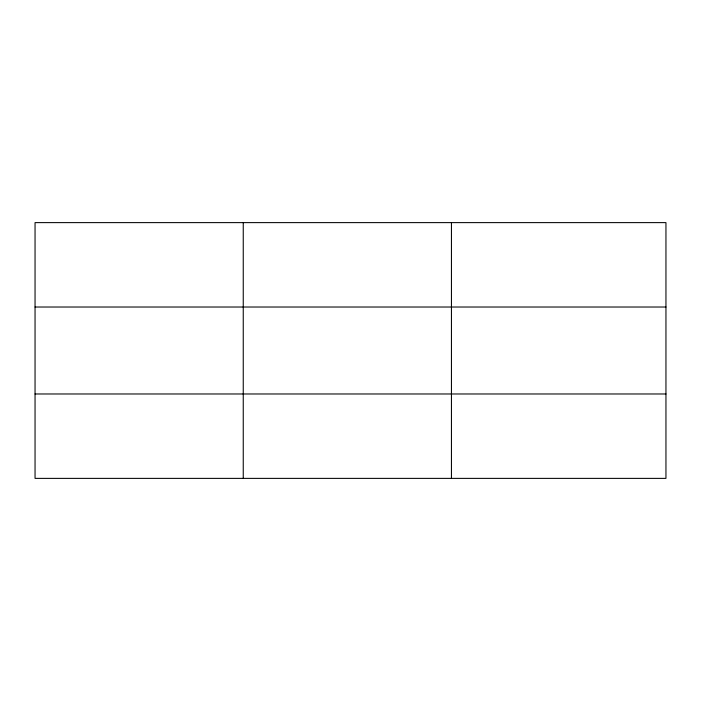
<?xml version="1.0" encoding="UTF-8"?>
<svg xmlns="http://www.w3.org/2000/svg" width="701" height="701" viewBox="0 0 701 701"><rect width="100%" height="100%" fill="white"/><g stroke="black" fill="none" stroke-linecap="round" stroke-linejoin="round"><path stroke-width="1.05" d="M243.247 478.38L243.247 222.62M451.444 478.38L451.444 222.62M665.95 393.98L665.95 478.38L35.05 478.38L35.05 222.62L665.95 222.62L665.95 393.98L35.05 393.98M35.05 307.02L665.95 307.02"/></g></svg>
